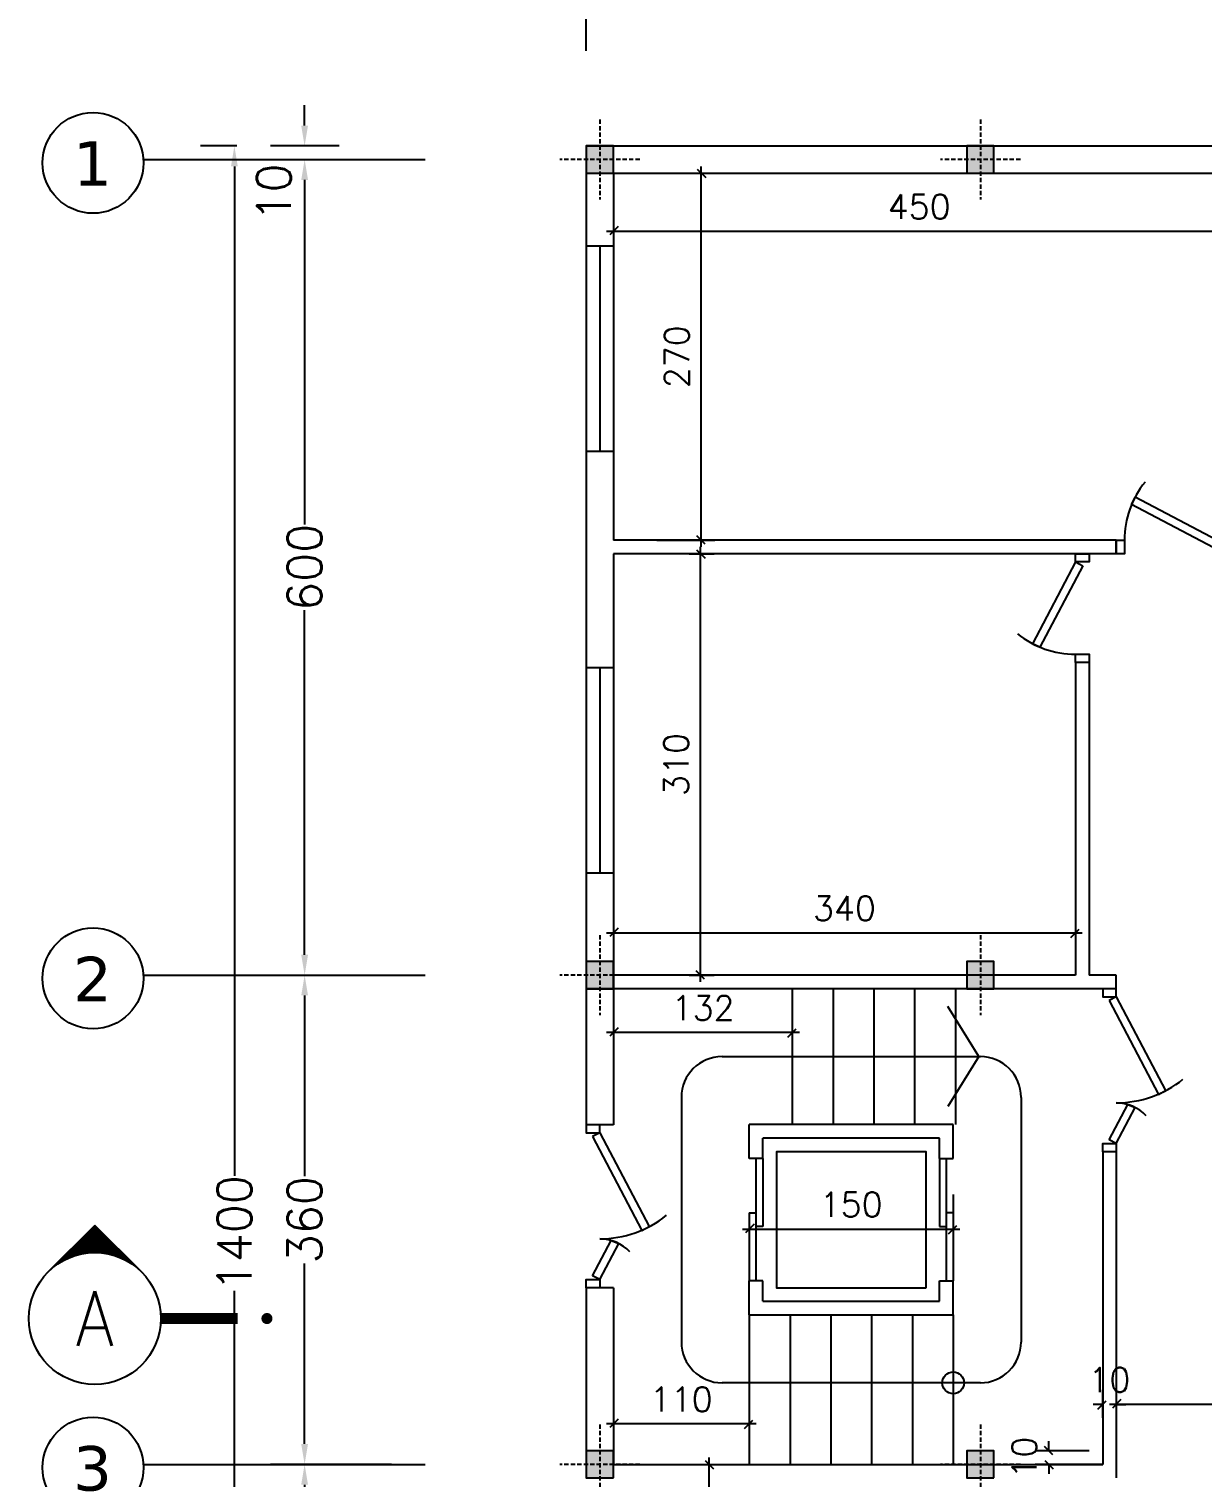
# Model space of a CAD drawing. Header units: millimetres. Extents: x -231 to 30223, y -7037 to 7120.
# Drawn here: x 2030 to 2894, y 4563 to 5629 of the extents above; entities that cross this region are included whole.
import ezdxf
from ezdxf.enums import TextEntityAlignment as Align

# ---------------------------------------------------------------- set-up
doc = ezdxf.new("R2010")
doc.units = ezdxf.units.MM
doc.linetypes.add('CENTER', pattern=[2, 1.25, -0.25, 0.25, -0.25])
doc.linetypes.add('HIDDEN2', pattern=[4.7625, 3.175, -1.5875])
for name, color, linetype in [('2', 2, 'Continuous'), ('3', 3, 'Continuous'), ('33', 62, 'Continuous'), ('5', 7, 'Continuous'), ('AXIS', 1, 'CENTER'), ('DIM', 1, 'Continuous'), ('DOR', 2, 'Continuous'), ('ETC', 2, 'Continuous'), ('hid', 1, 'HIDDEN2')]:
    doc.layers.add(name, color=color, linetype=linetype)
doc.styles.add('KATEB', font='verdana.ttf')
doc.styles.add('ROMANS', font='romans.shx')
doc.dimstyles.new('dim1.100e', dxfattribs={"dimscale": 100, "dimtxt": 0.18, "dimasz": 0.07, "dimexe": 0.1, "dimexo": 0.1, "dimgap": 0.09, "dimtad": 1, "dimdec": 0, "dimzin": 9, "dimdsep": 46, "dimtxsty": 'ROMANS', "dimblk1": 'OBLIQUE', "dimblk2": 'OBLIQUE', "dimsah": 1, "dimcen": 0.1, "dimdle": 0.05, "dimclrd": 8, "dimclre": 8, "dimclrt": 81, "dimadec": 0, "dimazin": 0, "dimtfac": 1, "dimtdec": 0, "dimtix": 1, "dimtofl": 0, "dimtmove": 0, "dimatfit": 0, "dimldrblk": 'OBLIQUE', "dimfxl": 1, "dimtolj": 1, "dimtzin": 0, "dimarcsym": 0})
doc.dimstyles.get("Standard").update_dxf_attribs({"dimtxt": 25, "dimasz": 15, "dimexe": 25, "dimexo": 25, "dimgap": 0, "dimtad": 0, "dimdec": 0, "dimzin": 0, "dimdsep": 46, "dimtxsty": 'ROMANS', "dimcen": 0, "dimclrd": 13, "dimclre": 1, "dimclrt": 3, "dimadec": 0, "dimazin": 0, "dimtfac": 1, "dimtdec": 0, "dimtix": 1, "dimtofl": 0, "dimtmove": 2, "dimatfit": 3, "dimfxl": 1, "dimtolj": 1, "dimtzin": 0, "dimarcsym": 0})

# ---------------------------------------------------------------- blocks, each defined once
blk = doc.blocks.new('_Oblique')
at = {"layer": 'AXIS', "color": 0, "lineweight": -2}
blk.add_line((-0.5, -0.5), (0.5, 0.5), dxfattribs=at)
blk = doc.blocks.new('*D55')
at = {"color": 8, "lineweight": -2, "transparency": 16777216}
blk.add_line((2565.4, 4602.3), (2455.4, 4602.3), dxfattribs=at)
at = {"color": 8, "lineweight": -2, "transparency": 16777216, "xscale": 7.000000000000001, "yscale": 7.000000000000001, "zscale": 7.000000000000001, "rotation": 180}
blk.add_blockref('_Oblique', (2460.4, 4602.3), dxfattribs=at)
at = {"color": 8, "lineweight": -2, "transparency": 16777216, "xscale": 7.000000000000001, "yscale": 7.000000000000001, "zscale": 7.000000000000001}
blk.add_blockref('_Oblique', (2560.4, 4602.3), dxfattribs=at)
at = {"color": 81, "transparency": 16777216, "insert": (2510.4, 4620.3), "char_height": 18, "attachment_point": 5, "style": 'ROMANS'}
blk.add_mtext('\\A1;110', dxfattribs=at)
blk = doc.blocks.new('*D56')
at = {"color": 8, "lineweight": -2, "transparency": 16777216}
blk.add_line((2597.3, 4890.2), (2455.4, 4890.2), dxfattribs=at)
at = {"color": 8, "lineweight": -2, "transparency": 16777216, "xscale": 7.000000000000001, "yscale": 7.000000000000001, "zscale": 7.000000000000001, "rotation": 180}
blk.add_blockref('_Oblique', (2460.4, 4890.2), dxfattribs=at)
at = {"color": 8, "lineweight": -2, "transparency": 16777216, "xscale": 7.000000000000001, "yscale": 7.000000000000001, "zscale": 7.000000000000001}
blk.add_blockref('_Oblique', (2592.3, 4890.2), dxfattribs=at)
at = {"color": 81, "transparency": 16777216, "insert": (2526.4, 4908.2), "char_height": 18, "attachment_point": 5, "style": 'ROMANS'}
blk.add_mtext('\\A1;132', dxfattribs=at)
blk = doc.blocks.new('FL')
at = {"layer": '33'}
for p, q in [((0, 0), (-36.8, 22.8)), ((0, 0), (36.8, 22.8)), ((38.4, 16.9), (-38.4, 16.9))]:
    blk.add_line(p, q, dxfattribs=at)
blk = doc.blocks.new('*D59')
at = {"color": 8, "lineweight": -2, "transparency": 16777216}
for p, q in [((2492.5, 5522.4), (2535.1, 5522.4)), ((2525.1, 5247.4), (2525.1, 5527.4)), ((2492.5, 5252.4), (2535.1, 5252.4))]:
    blk.add_line(p, q, dxfattribs=at)
at = {"color": 8, "lineweight": -2, "transparency": 16777216, "xscale": 7.000000000000001, "yscale": 7.000000000000001, "zscale": 7.000000000000001}
for p, rotation in [((2525.1, 5522.4), 90), ((2525.1, 5252.4), 270)]:
    blk.add_blockref('_Oblique', p, dxfattribs=dict(at, rotation=rotation))
at = {"color": 81, "transparency": 16777216, "insert": (2507.1, 5387.4), "char_height": 18, "attachment_point": 5, "rotation": 90, "style": 'ROMANS'}
blk.add_mtext('\\A1;270', dxfattribs=at)
blk = doc.blocks.new('*X19')
at = {"color": 0}
for p, q in [((-30899.629, -13242.324), (-30899.628, -13242.323)), ((-30899.621, -13242.331), (-30899.62, -13242.33)), ((-30899.614, -13242.338), (-30899.613, -13242.336)), ((-30899.607, -13242.345), (-30899.605, -13242.343)), ((-30899.6, -13242.352), (-30899.598, -13242.349)), ((-30899.593, -13242.359), (-30899.59, -13242.356)), ((-30899.586, -13242.366), (-30899.582, -13242.362)), ((-30899.579, -13242.373), (-30899.574, -13242.368)), ((-30899.572, -13242.38), (-30899.566, -13242.374)), ((-30899.565, -13242.387), (-30899.558, -13242.38)), ((-30899.558, -13242.394), (-30899.55, -13242.386)), ((-30899.063, -13242.889), (-30898.557, -13242.383)), ((-30899.056, -13242.896), (-30898.478, -13242.319)), ((-30899.551, -13242.401), (-30899.541, -13242.392)), ((-30899.544, -13242.408), (-30899.533, -13242.398)), ((-30899.537, -13242.416), (-30899.525, -13242.404)), ((-30899.53, -13242.423), (-30899.516, -13242.409)), ((-30899.522, -13242.43), (-30899.507, -13242.415)), ((-30899.515, -13242.437), (-30899.499, -13242.42)), ((-30899.508, -13242.444), (-30899.49, -13242.425)), ((-30899.501, -13242.451), (-30899.481, -13242.431)), ((-30899.494, -13242.458), (-30899.472, -13242.436)), ((-30899.487, -13242.465), (-30899.463, -13242.441)), ((-30899.48, -13242.472), (-30899.454, -13242.446)), ((-30899.473, -13242.479), (-30899.444, -13242.451)), ((-30899.466, -13242.486), (-30899.435, -13242.455)), ((-30899.459, -13242.493), (-30899.425, -13242.46)), ((-30899.452, -13242.5), (-30899.416, -13242.465)), ((-30899.445, -13242.507), (-30899.406, -13242.469)), ((-30899.438, -13242.515), (-30899.396, -13242.473)), ((-30899.431, -13242.522), (-30899.386, -13242.478)), ((-30899.423, -13242.529), (-30899.376, -13242.482)), ((-30899.416, -13242.536), (-30899.366, -13242.486)), ((-30899.409, -13242.543), (-30899.356, -13242.49)), ((-30899.402, -13242.55), (-30899.346, -13242.494)), ((-30899.395, -13242.557), (-30899.335, -13242.497)), ((-30899.388, -13242.564), (-30899.325, -13242.501)), ((-30899.381, -13242.571), (-30899.314, -13242.504)), ((-30899.374, -13242.578), (-30899.303, -13242.508)), ((-30899.367, -13242.585), (-30899.293, -13242.511)), ((-30899.36, -13242.592), (-30899.282, -13242.514)), ((-30899.353, -13242.599), (-30899.27, -13242.517)), ((-30899.346, -13242.606), (-30899.259, -13242.52)), ((-30899.339, -13242.614), (-30899.248, -13242.523)), ((-30899.332, -13242.621), (-30899.236, -13242.525)), ((-30899.324, -13242.628), (-30899.225, -13242.528)), ((-30899.317, -13242.635), (-30899.213, -13242.53)), ((-30899.31, -13242.642), (-30899.201, -13242.532)), ((-30899.303, -13242.649), (-30899.189, -13242.534)), ((-30899.296, -13242.656), (-30899.176, -13242.536)), ((-30899.289, -13242.663), (-30899.164, -13242.538)), ((-30899.282, -13242.67), (-30899.151, -13242.539)), ((-30899.275, -13242.677), (-30899.138, -13242.541)), ((-30899.268, -13242.684), (-30899.125, -13242.542)), ((-30899.261, -13242.691), (-30899.112, -13242.543)), ((-30899.254, -13242.698), (-30899.099, -13242.544)), ((-30899.247, -13242.705), (-30899.085, -13242.544)), ((-30899.24, -13242.713), (-30899.072, -13242.545)), ((-30899.233, -13242.72), (-30899.058, -13242.545)), ((-30899.225, -13242.727), (-30899.043, -13242.545)), ((-30899.218, -13242.734), (-30899.029, -13242.544)), ((-30899.211, -13242.741), (-30899.014, -13242.544)), ((-30899.204, -13242.748), (-30898.999, -13242.543)), ((-30899.197, -13242.755), (-30898.984, -13242.542)), ((-30899.19, -13242.762), (-30898.968, -13242.54)), ((-30899.183, -13242.769), (-30898.952, -13242.539)), ((-30899.176, -13242.776), (-30898.936, -13242.536)), ((-30899.169, -13242.783), (-30898.919, -13242.534)), ((-30899.162, -13242.79), (-30898.902, -13242.531)), ((-30899.155, -13242.797), (-30898.885, -13242.528)), ((-30899.148, -13242.804), (-30898.867, -13242.524)), ((-30899.141, -13242.812), (-30898.848, -13242.519)), ((-30899.134, -13242.819), (-30898.829, -13242.514)), ((-30899.126, -13242.826), (-30898.809, -13242.508)), ((-30899.119, -13242.833), (-30898.788, -13242.502)), ((-30899.112, -13242.84), (-30898.767, -13242.494)), ((-30899.105, -13242.847), (-30898.744, -13242.486)), ((-30899.098, -13242.854), (-30898.72, -13242.476)), ((-30899.091, -13242.861), (-30898.694, -13242.464)), ((-30899.084, -13242.868), (-30898.667, -13242.451)), ((-30899.077, -13242.875), (-30898.636, -13242.434)), ((-30899.07, -13242.882), (-30898.601, -13242.413))]:
    blk.add_line(p, q, dxfattribs=at)
blk = doc.blocks.new('SECH')
at = {"layer": 'ETC', "ltscale": 100}
for p in [(-34.3, 34.3), (34.3, 34.3)]:
    blk.add_line(p, (0, 68.5), dxfattribs=at)
at = {"layer": 'ETC', "ltscale": 100, "const_width": 8.08}
blk.add_lwpolyline([(105, 0), (48.5, 0)], dxfattribs=at)
at = {"layer": 'ETC', "ltscale": 100, "const_width": 4.04}
blk.add_lwpolyline([(124.6, 0, 1), (128.7, 0, 1)], format="xyb", close=True, dxfattribs=at)
at = {"layer": 'ETC', "ltscale": 100}
blk.add_circle((0, 0), 48.5, dxfattribs=at)
at = {"layer": 'ETC', "ltscale": 100, "xscale": 57.01874209302129, "yscale": 57.01874209302129, "zscale": 57.01874209302129, "rotation": 180.0000000000029}
blk.add_blockref('*X19', (-1761825.3, -755024.8), dxfattribs=at)
at = {"layer": 'ETC', "color": 6, "ltscale": 100, "style": 'ROMANS', "oblique": -180, "text_generation_flag": 4, "width": 0.9}
blk.add_attdef('A', text='', height=40.4, rotation=180, dxfattribs=at).set_placement((0, 0), align=Align.MIDDLE)
blk = doc.blocks.new('*D61')
at = {"layer": '2', "color": 8, "lineweight": -2, "transparency": 16777216}
for p, q in [((2810.4, 4582.4), (2770.8, 4582.4)), ((2780.8, 4582.4), (2780.8, 4589.4)), ((2820.4, 4572.4), (2770.8, 4572.4)), ((2780.8, 4572.4), (2780.8, 4565.4))]:
    blk.add_line(p, q, dxfattribs=at)
at = {"layer": '2', "color": 8, "lineweight": -2, "transparency": 16777216, "xscale": 7.000000000000001, "yscale": 7.000000000000001, "zscale": 7.000000000000001}
for p, rotation in [((2780.8, 4582.4), 270), ((2780.8, 4572.4), 90)]:
    blk.add_blockref('_Oblique', p, dxfattribs=dict(at, rotation=rotation))
at = {"layer": '2', "color": 81, "transparency": 16777216, "insert": (2762.8, 4577.4), "char_height": 18, "attachment_point": 5, "rotation": 90, "style": 'ROMANS'}
blk.add_mtext('\\A1;10', dxfattribs=at)
blk = doc.blocks.new('*D62')
at = {"layer": '2', "color": 8, "lineweight": -2, "transparency": 16777216}
for p, q in [((2710.4, 4771), (2710.4, 4735.6)), ((2560.4, 4756), (2560.4, 4735.6)), ((2555.4, 4745.6), (2715.4, 4745.6))]:
    blk.add_line(p, q, dxfattribs=at)
at = {"layer": '2', "color": 8, "lineweight": -2, "transparency": 16777216, "xscale": 7.000000000000001, "yscale": 7.000000000000001, "zscale": 7.000000000000001, "rotation": 180}
blk.add_blockref('_Oblique', (2560.4, 4745.6), dxfattribs=at)
at = {"layer": '2', "color": 8, "lineweight": -2, "transparency": 16777216, "xscale": 7.000000000000001, "yscale": 7.000000000000001, "zscale": 7.000000000000001}
blk.add_blockref('_Oblique', (2710.4, 4745.6), dxfattribs=at)
at = {"layer": '2', "color": 81, "transparency": 16777216, "insert": (2635.4, 4763.6), "char_height": 18, "attachment_point": 5, "style": 'ROMANS'}
blk.add_mtext('\\A1;150', dxfattribs=at)
blk = doc.blocks.new('*D63')
at = {"layer": '2', "color": 8, "lineweight": -2, "transparency": 16777216}
for p, q in [((2820.4, 4627.4), (2820.4, 4606.6)), ((2820.4, 4616.6), (2813.4, 4616.6)), ((2830.4, 4622.4), (2830.4, 4606.6)), ((2830.4, 4616.6), (2837.4, 4616.6))]:
    blk.add_line(p, q, dxfattribs=at)
at = {"layer": '2', "color": 8, "lineweight": -2, "transparency": 16777216, "xscale": 7.000000000000001, "yscale": 7.000000000000001, "zscale": 7.000000000000001}
blk.add_blockref('_Oblique', (2820.4, 4616.6), dxfattribs=at)
at = {"layer": '2', "color": 8, "lineweight": -2, "transparency": 16777216, "xscale": 7.000000000000001, "yscale": 7.000000000000001, "zscale": 7.000000000000001, "rotation": 180}
blk.add_blockref('_Oblique', (2830.4, 4616.6), dxfattribs=at)
at = {"layer": '2', "color": 81, "transparency": 16777216, "insert": (2825.4, 4634.6), "char_height": 18, "attachment_point": 5, "style": 'ROMANS'}
blk.add_mtext('\\A1;10', dxfattribs=at)
blk = doc.blocks.new('*D64')
at = {"layer": '2', "color": 8, "lineweight": -2, "transparency": 16777216}
for p, q in [((3312.4, 4662.4), (3312.4, 4606.6)), ((3317.4, 4616.6), (2825.4, 4616.6)), ((2830.4, 4622.4), (2830.4, 4606.6))]:
    blk.add_line(p, q, dxfattribs=at)
at = {"layer": '2', "color": 8, "lineweight": -2, "transparency": 16777216, "xscale": 7.000000000000001, "yscale": 7.000000000000001, "zscale": 7.000000000000001, "rotation": 180}
blk.add_blockref('_Oblique', (2830.4, 4616.6), dxfattribs=at)
at = {"layer": '2', "color": 8, "lineweight": -2, "transparency": 16777216, "xscale": 7.000000000000001, "yscale": 7.000000000000001, "zscale": 7.000000000000001}
blk.add_blockref('_Oblique', (3312.4, 4616.6), dxfattribs=at)
at = {"layer": '2', "color": 81, "transparency": 16777216, "insert": (3071.4, 4634.6), "char_height": 18, "attachment_point": 5, "style": 'ROMANS'}
blk.add_mtext('\\A1;482', dxfattribs=at)
blk = doc.blocks.new('D80')
at = {"layer": 'DOR'}
for p, q in [((-68.7, 36.2), (-66.2, 41.7)), ((-8.8, 4.7), (-68.7, 36.2)), ((-6, 10), (-66.2, 41.7)), ((-6, 10), (-8.8, 4.7))]:
    blk.add_line(p, q, dxfattribs=at)
for points in [[(-80, 10), (-74, 10), (-74, 0), (-80, 0)], [(-6, 10), (0, 10), (0, 0), (-6, 0)]]:
    blk.add_lwpolyline(points, close=True, dxfattribs=at)
at = {"layer": 'DOR', "color": 44}
blk.add_arc((-6, 10), 68, 141.0374, 180, dxfattribs=at)
blk = doc.blocks.new('D120')
at = {"layer": 'DOR'}
for p, q in [((-114, 10), (-45, 46.3)), ((-42.2, 41), (-45, 46.3)), ((-111.2, 4.7), (-42.2, 41)), ((-34.8, 18.4), (-32.6, 24)), ((-6, 10), (-32.6, 24)), ((-8.8, 4.7), (-34.8, 18.4)), ((-114, 10), (-111.2, 4.7)), ((-6, 10), (-8.8, 4.7))]:
    blk.add_line(p, q, dxfattribs=at)
for points in [[(-114, 10), (-120, 10), (-120, 0), (-114, 0)], [(-6, 10), (0, 10), (0, 0), (-6, 0)]]:
    blk.add_lwpolyline(points, close=True, dxfattribs=at)
at = {"layer": 'DOR', "color": 44}
for centre, radius, start, end in [((-114, 10), 78, 0, 38.9626), ((-6, 10), 30, 132.879, 180)]:
    blk.add_arc(centre, radius, start, end, dxfattribs=at)
blk = doc.blocks.new('*D51')
at = {"layer": '2', "color": 1, "lineweight": -2, "transparency": 16777216}
for p, q in [((-78844.8, 9664.3), (-78844.8, 9685.7)), ((-78764.8, 9490.6), (-78764.8, 9685.7))]:
    blk.add_line(p, q, dxfattribs=at)
at = {"layer": '2', "color": 13, "lineweight": -2, "transparency": 16777216}
for p, q in [((-78829.8, 9660.7), (-78825, 9660.7)), ((-78779.8, 9660.7), (-78784.5, 9660.7))]:
    blk.add_line(p, q, dxfattribs=at)
at = {"layer": '2', "color": 13, "transparency": 16777216}
for points in [[(-78829.8, 9663.2), (-78829.8, 9658.2), (-78844.8, 9660.7)], [(-78779.8, 9663.2), (-78779.8, 9658.2), (-78764.8, 9660.7)]]:
    blk.add_solid(points, dxfattribs=at)
at = {"layer": '2', "color": 3, "transparency": 16777216, "insert": (-78804.8, 9660.7), "char_height": 25, "attachment_point": 5, "style": 'ROMANS'}
blk.add_mtext('\\A1;80', dxfattribs=at)
blk = doc.blocks.new('*D47')
at = {"layer": 'DIM', "color": 1, "lineweight": -2, "transparency": 16777216}
for p, q in [((-78764.8, 9490.6), (-78764.8, 9685.7)), ((-77864.8, 9608.4), (-77864.8, 9685.7))]:
    blk.add_line(p, q, dxfattribs=at)
at = {"layer": 'DIM', "color": 13, "lineweight": -2, "transparency": 16777216}
for p, q in [((-78749.8, 9660.7), (-78346.9, 9660.7)), ((-77879.8, 9660.7), (-78282.6, 9660.7))]:
    blk.add_line(p, q, dxfattribs=at)
at = {"layer": 'DIM', "color": 13, "transparency": 16777216}
for points in [[(-78749.8, 9663.2), (-78749.8, 9658.2), (-78764.8, 9660.7)], [(-77879.8, 9663.2), (-77879.8, 9658.2), (-77864.8, 9660.7)]]:
    blk.add_solid(points, dxfattribs=at)
at = {"layer": 'DIM', "color": 3, "transparency": 16777216, "insert": (-78314.8, 9660.7), "char_height": 25, "attachment_point": 5, "style": 'ROMANS'}
blk.add_mtext('\\A1;900', dxfattribs=at)
blk = doc.blocks.new('*D42')
at = {"layer": '2', "color": 1, "lineweight": -2, "transparency": 16777216}
for p, q in [((-79022, 9420.6), (-79048.7, 9420.6)), ((-79020.4, 8020.6), (-79048.7, 8020.6))]:
    blk.add_line(p, q, dxfattribs=at)
at = {"layer": '2', "color": 13, "lineweight": -2, "transparency": 16777216}
for p, q in [((-79023.7, 9405.6), (-79023.7, 8662.9)), ((-79023.7, 8035.6), (-79023.7, 8578.3))]:
    blk.add_line(p, q, dxfattribs=at)
at = {"layer": '2', "color": 13, "transparency": 16777216}
for points in [[(-79026.2, 9405.6), (-79021.2, 9405.6), (-79023.7, 9420.6)], [(-79026.2, 8035.6), (-79021.2, 8035.6), (-79023.7, 8020.6)]]:
    blk.add_solid(points, dxfattribs=at)
at = {"layer": '2', "color": 3, "transparency": 16777216, "insert": (-79023.7, 8620.6), "char_height": 25, "attachment_point": 5, "rotation": 90, "style": 'ROMANS'}
blk.add_mtext('\\A1;1400', dxfattribs=at)
blk = doc.blocks.new('*D40')
at = {"layer": '2', "color": 13, "lineweight": -2, "transparency": 16777216}
for p, q in [((-78972, 8795.6), (-78972, 8662.7)), ((-78972, 8465.6), (-78972, 8598.5))]:
    blk.add_line(p, q, dxfattribs=at)
at = {"layer": '2', "color": 1, "lineweight": -2, "transparency": 16777216}
blk.add_line((-78908.2, 8450.6), (-78997, 8450.6), dxfattribs=at)
at = {"layer": '2', "color": 13, "transparency": 16777216}
for points in [[(-78974.5, 8795.6), (-78969.5, 8795.6), (-78972, 8810.6)], [(-78974.5, 8465.6), (-78969.5, 8465.6), (-78972, 8450.6)]]:
    blk.add_solid(points, dxfattribs=at)
at = {"layer": '2', "color": 3, "transparency": 16777216, "insert": (-78972, 8630.6), "char_height": 25, "attachment_point": 5, "rotation": 90, "style": 'ROMANS'}
blk.add_mtext('\\A1;360', dxfattribs=at)
blk = doc.blocks.new('*D39')
at = {"layer": '2', "color": 1, "lineweight": -2, "transparency": 16777216}
blk.add_line((-78908.2, 8450.6), (-78997, 8450.6), dxfattribs=at)
at = {"layer": '2', "color": 13, "lineweight": -2, "transparency": 16777216}
for p, q in [((-78972, 8435.6), (-78972, 8272.7)), ((-78972, 8045.6), (-78972, 8208.5))]:
    blk.add_line(p, q, dxfattribs=at)
at = {"layer": '2', "color": 13, "transparency": 16777216}
for points in [[(-78974.5, 8435.6), (-78969.5, 8435.6), (-78972, 8450.6)], [(-78974.5, 8045.6), (-78969.5, 8045.6), (-78972, 8030.6)]]:
    blk.add_solid(points, dxfattribs=at)
at = {"layer": '2', "color": 3, "transparency": 16777216, "insert": (-78972, 8240.6), "char_height": 25, "attachment_point": 5, "rotation": 90, "style": 'ROMANS'}
blk.add_mtext('\\A1;420', dxfattribs=at)
blk = doc.blocks.new('*D38')
at = {"layer": '2', "color": 13, "lineweight": -2, "transparency": 16777216}
for p, q in [((-78972, 9395.6), (-78972, 9142.1)), ((-78972, 8825.6), (-78972, 9079))]:
    blk.add_line(p, q, dxfattribs=at)
at = {"layer": '2', "color": 13, "transparency": 16777216}
for points in [[(-78974.5, 9395.6), (-78969.5, 9395.6), (-78972, 9410.6)], [(-78974.5, 8825.6), (-78969.5, 8825.6), (-78972, 8810.6)]]:
    blk.add_solid(points, dxfattribs=at)
at = {"layer": '2', "color": 3, "transparency": 16777216, "insert": (-78972, 9110.6), "char_height": 25, "attachment_point": 5, "rotation": 90, "style": 'ROMANS'}
blk.add_mtext('\\A1;600', dxfattribs=at)
blk = doc.blocks.new('*D37')
at = {"layer": '2', "color": 13, "lineweight": -2, "transparency": 16777216}
for p, q in [((-78972, 9435.6), (-78972, 9450.6)), ((-78972, 9395.6), (-78972, 9380.6))]:
    blk.add_line(p, q, dxfattribs=at)
at = {"layer": '2', "color": 1, "lineweight": -2, "transparency": 16777216}
blk.add_line((-78946.5, 9420.6), (-78997, 9420.6), dxfattribs=at)
at = {"layer": '2', "color": 13, "transparency": 16777216}
for points in [[(-78974.5, 9435.6), (-78969.5, 9435.6), (-78972, 9420.6)], [(-78974.5, 9395.6), (-78969.5, 9395.6), (-78972, 9410.6)]]:
    blk.add_solid(points, dxfattribs=at)
at = {"layer": '2', "color": 3, "transparency": 16777216, "insert": (-78994.6, 9386.4), "char_height": 25, "attachment_point": 5, "rotation": 90, "style": 'ROMANS'}
blk.add_mtext('\\A1;10', dxfattribs=at)
blk = doc.blocks.new('14')
at = {"layer": '2'}
h = blk.add_hatch(color=256, dxfattribs=at)
h.paths.add_polyline_path([(0, 10), (-10, 10), (-10, 0), (0, 0)])
h.paths.add_polyline_path([(0, 0), (10, 0), (10, 10), (0, 10)])
h.paths.add_polyline_path([(0, -10), (10, -10), (10, 0), (0, 0)])
h.paths.add_polyline_path([(0, 0), (-10, 0), (-10, -10), (0, -10)])
blk.add_lwpolyline([(10, -10), (10, 10), (-10, 10), (-10, -10)], close=True)
at = {"layer": 'hid'}
for p, q in [((0, 29.4), (0, -29.4)), ((29.4, 0), (-29.4, 0))]:
    blk.add_line(p, q, dxfattribs=at)
blk = doc.blocks.new('*D68')
at = {"color": 8, "lineweight": -2, "transparency": 16777216}
for p, q in [((2516.1, 5242.4), (2534.6, 5242.4)), ((2524.6, 4927.4), (2524.6, 5247.4)), ((2516.1, 4932.4), (2534.6, 4932.4))]:
    blk.add_line(p, q, dxfattribs=at)
at = {"color": 8, "lineweight": -2, "transparency": 16777216, "xscale": 7.000000000000001, "yscale": 7.000000000000001, "zscale": 7.000000000000001}
for p, rotation in [((2524.6, 5242.4), 90), ((2524.6, 4932.4), 270)]:
    blk.add_blockref('_Oblique', p, dxfattribs=dict(at, rotation=rotation))
at = {"color": 81, "transparency": 16777216, "insert": (2506.6, 5087.4), "char_height": 18, "attachment_point": 5, "rotation": 90, "style": 'ROMANS'}
blk.add_mtext('\\A1;310', dxfattribs=at)
blk = doc.blocks.new('*D70')
at = {"color": 8, "lineweight": -2, "transparency": 16777216}
for p, q in [((2455.4, 5479.8), (2915.4, 5479.8)), ((2460.4, 5484.9), (2460.4, 5469.8)), ((2910.4, 5484.9), (2910.4, 5469.8))]:
    blk.add_line(p, q, dxfattribs=at)
at = {"color": 8, "lineweight": -2, "transparency": 16777216, "xscale": 7.000000000000001, "yscale": 7.000000000000001, "zscale": 7.000000000000001, "rotation": 180}
blk.add_blockref('_Oblique', (2460.4, 5479.8), dxfattribs=at)
at = {"color": 8, "lineweight": -2, "transparency": 16777216, "xscale": 7.000000000000001, "yscale": 7.000000000000001, "zscale": 7.000000000000001}
blk.add_blockref('_Oblique', (2910.4, 5479.8), dxfattribs=at)
at = {"color": 81, "transparency": 16777216, "insert": (2685.4, 5497.8), "char_height": 18, "attachment_point": 5, "style": 'ROMANS'}
blk.add_mtext('\\A1;450', dxfattribs=at)
blk = doc.blocks.new('*D78')
at = {"color": 8, "lineweight": -2, "transparency": 16777216}
for p, q in [((2455.4, 4963.5), (2805.4, 4963.5)), ((2460.4, 4959.9), (2460.4, 4953.5)), ((2800.4, 4959.9), (2800.4, 4953.5))]:
    blk.add_line(p, q, dxfattribs=at)
at = {"color": 8, "lineweight": -2, "transparency": 16777216, "xscale": 7.000000000000001, "yscale": 7.000000000000001, "zscale": 7.000000000000001, "rotation": 180}
blk.add_blockref('_Oblique', (2460.4, 4963.5), dxfattribs=at)
at = {"color": 8, "lineweight": -2, "transparency": 16777216, "xscale": 7.000000000000001, "yscale": 7.000000000000001, "zscale": 7.000000000000001}
blk.add_blockref('_Oblique', (2800.4, 4963.5), dxfattribs=at)
at = {"color": 81, "transparency": 16777216, "insert": (2630.4, 4981.5), "char_height": 18, "attachment_point": 5, "style": 'ROMANS'}
blk.add_mtext('\\A1;340', dxfattribs=at)
blk = doc.blocks.new('*D79')
at = {"color": 8, "lineweight": -2, "transparency": 16777216}
blk.add_line((2530.8, 4157.4), (2530.8, 4577.4), dxfattribs=at)
at = {"color": 8, "lineweight": -2, "transparency": 16777216, "xscale": 7.000000000000001, "yscale": 7.000000000000001, "zscale": 7.000000000000001}
for p, rotation in [((2530.8, 4572.4), 90), ((2530.8, 4162.4), 270)]:
    blk.add_blockref('_Oblique', p, dxfattribs=dict(at, rotation=rotation))
at = {"color": 81, "transparency": 16777216, "insert": (2512.8, 4367.4), "char_height": 18, "attachment_point": 5, "rotation": 90, "style": 'ROMANS'}
blk.add_mtext('\\A1;410', dxfattribs=at)
blk = doc.blocks.new('fff')
at = {"layer": '2'}
for p, q in [((-325.9, -10), (-118.5, -10)), ((-325.9, -610), (-118.5, -610)), ((-325.9, -970), (-118.5, -970))]:
    blk.add_line(p, q, dxfattribs=at)
at = {"layer": '2', "ltscale": 0.1}
for centre in [(-362.9, -12.4), (-362.9, -612.4), (-362.9, -972.4)]:
    blk.add_circle(centre, 37.1, dxfattribs=at)
at = {"layer": '2'}
for p in [(10, -10), (290, -10), (10, -610), (290, -610), (10, -970), (290, -970)]:
    blk.add_blockref('14', p, dxfattribs=at)
at = {"layer": '3', "ltscale": 0.1, "style": 'KATEB'}
for s, p in [('1', (-377.6, -29.3)), ('2', (-377.6, -629.3)), ('3', (-377.6, -989.3))]:
    blk.add_text(s, height=32.8, dxfattribs=at).set_placement(p)
at = {"layer": '2'}
for base, p1, p2, angle, picture, middle in [((-80, 240.1), (0, 45), (-80, 218.7), 180, '*D51', (-40, 240.1)), ((-207.2, -610), (-207.2, -10), (-207.2, -610), 90, '*D38', (-207.2, -310)), ((-207.2, -970), (-207.2, -610), (-118.5, -970), 90, '*D40', (-207.2, -790)), ((-207.2, -1390), (-118.5, -970), (-207.2, -1390), 90, '*D39', (-207.2, -1180))]:
    dim = blk.add_linear_dim(base=base, p1=p1, p2=p2, angle=angle, dimstyle='Standard', dxfattribs=at)
    dim.commit()
    dim.dimension.update_dxf_attribs({"geometry": picture, "text_midpoint": middle, "insert": (78764.8, -9420.6)})
for base, p1, p2, picture, middle in [((-207.2, 0), (-207.2, -10), (-156.7, 0), '*D37', (-229.9, -34.2)), ((-258.9, 0), (-230.6, -1400), (-232.2, 0), '*D42', (-258.9, -800))]:
    dim = blk.add_linear_dim(base=base, p1=p1, p2=p2, angle=90, dimstyle='Standard', dxfattribs=at)
    dim.commit()
    dim.dimension.update_dxf_attribs({"geometry": picture, "text_midpoint": middle, "dimtype": 128, "insert": (78764.8, -9420.6)})
at = {"layer": 'DIM'}
dim = blk.add_linear_dim(base=(0, 240.1), p1=(900, 162.8), p2=(0, 45), angle=180, dimstyle='Standard', dxfattribs=at)
dim.commit()
dim.dimension.update_dxf_attribs({"geometry": '*D47', "text_midpoint": (450, 240.1), "insert": (78764.8, -9420.6)})

msp = doc.modelspace()

# ---------------------------------------------------------------- linework, layer by layer
for p, q in [((2830.449491, 4922.43811), (2830.449491, 4932.43811)), ((2460.449491, 4572.43811), (2820.449491, 4572.43811))]:
    msp.add_line(p, q)
at = {"layer": '2'}
for p, q in [((2440.449491, 5468.722667), (2440.449491, 5317.682448)), ((2450.449491, 5468.722667), (2450.449491, 5317.682448)), ((2460.449491, 5468.722667), (2460.449491, 5317.682448)), ((2440.449491, 5158.478329), (2440.449491, 5007.43811)), ((2450.449491, 5158.478329), (2450.449491, 5007.43811)), ((2460.449491, 5158.478329), (2460.449491, 5007.43811)), ((2810.449491, 5162.43811), (2800.449491, 5162.43811)), ((2592.307607, 4822.43811), (2592.307607, 4922.43811)), ((2622.307607, 4822.43811), (2622.307607, 4922.43811)), ((2652.307607, 4822.43811), (2652.307607, 4922.43811)), ((2682.307607, 4822.43811), (2682.307607, 4922.43811)), ((2712.307607, 4822.43811), (2712.307607, 4922.43811)), ((2565.449491, 4747.43811), (2565.449491, 4797.43811)), ((2570.449491, 4797.43811), (2570.449491, 4747.43811)), ((2700.449491, 4797.43811), (2700.449491, 4747.43811)), ((2705.449491, 4747.43811), (2705.449491, 4797.43811)), ((2560.449491, 4757.43811), (2565.449491, 4757.43811)), ((2560.449491, 4757.43811), (2560.449491, 4707.43811)), ((2565.449491, 4707.43811), (2565.449491, 4757.43811)), ((2705.449491, 4707.43811), (2705.449491, 4757.43811)), ((2710.449491, 4757.43811), (2705.449491, 4757.43811)), ((2710.449491, 4757.43811), (2710.449491, 4707.43811)), ((2570.449491, 4747.43811), (2565.449491, 4747.43811)), ((2700.449491, 4747.43811), (2705.449491, 4747.43811)), ((2560.449491, 4682.43811), (2560.449491, 4572.43811)), ((2590.449491, 4682.43811), (2590.449491, 4572.43811)), ((2620.449491, 4682.43811), (2620.449491, 4572.43811)), ((2650.449491, 4682.43811), (2650.449491, 4572.43811)), ((2680.449491, 4682.43811), (2680.449491, 4572.43811)), ((2710.449491, 4682.43811), (2710.449491, 4572.43811))]:
    msp.add_line(p, q, dxfattribs=at)
msp.add_lwpolyline([(2690.449491, 4702.43811), (2690.449491, 4802.43811), (2580.449491, 4802.43811), (2580.449491, 4702.43811)], close=True, dxfattribs=at)
at = {"layer": '33'}
for p, q in [((2540.449491, 4872.43811), (2730.449491, 4872.43811)), ((2510.449491, 4842.43811), (2510.449491, 4662.43811)), ((2760.449491, 4842.43811), (2760.449491, 4662.43811)), ((2672.449491, 4632.43811), (2540.449491, 4632.43811)), ((2730.449491, 4632.43811), (2672.449491, 4632.43811))]:
    msp.add_line(p, q, dxfattribs=at)
msp.add_circle((2710.449491, 4632.43811), 8, dxfattribs=at)
for centre, start, end in [((2540.449491, 4842.43811), 90, 180), ((2730.449491, 4842.43811), 0, 90), ((2540.449491, 4662.43811), 180, 270), ((2730.449491, 4662.43811), 270, 0)]:
    msp.add_arc(centre, 30, start, end, dxfattribs=at)
at = {"layer": '5'}
for p, q in [((2440.449491, 5542.43811), (2440.449491, 5468.722667)), ((2440.449491, 5542.43811), (3040.449491, 5542.43811)), ((2460.449491, 5522.43811), (2460.449491, 5468.722667)), ((2460.449491, 5522.43811), (2910.449491, 5522.43811)), ((2460.449491, 5468.722667), (2440.449491, 5468.722667)), ((2440.449491, 5317.682448), (2440.449491, 5158.478329)), ((2460.449491, 5317.682448), (2440.449491, 5317.682448)), ((2460.449491, 5317.682448), (2460.449491, 5252.43811)), ((2830.449491, 5252.43811), (2460.449491, 5252.43811)), ((2460.449491, 5242.43811), (2460.449491, 5158.478329)), ((2830.449491, 5242.43811), (2460.449491, 5242.43811)), ((2830.449491, 5252.43811), (2830.449491, 5242.43811)), ((2460.449491, 5158.478329), (2440.449491, 5158.478329)), ((2800.449491, 5162.43811), (2800.449491, 4932.43811)), ((2810.449491, 5162.43811), (2810.449491, 4932.43811)), ((2440.449491, 5007.43811), (2440.449491, 4922.43811)), ((2460.449491, 5007.43811), (2440.449491, 5007.43811)), ((2460.449491, 5007.43811), (2460.449491, 4932.43811)), ((2440.449491, 4932.43811), (2440.449491, 4822.366329)), ((2830.449491, 4922.43811), (2440.449491, 4922.43811)), ((2460.449491, 4932.43811), (2460.449491, 4822.366329)), ((2800.449491, 4932.43811), (2460.449491, 4932.43811)), ((2830.449491, 4932.43811), (2810.449491, 4932.43811)), ((2460.449491, 4822.366329), (2440.449491, 4822.366329)), ((2560.449491, 4797.43811), (2560.449491, 4822.43811)), ((2710.449491, 4822.43811), (2560.449491, 4822.43811)), ((2710.449491, 4797.43811), (2710.449491, 4822.43811)), ((2570.449491, 4797.43811), (2570.449491, 4812.43811)), ((2700.449491, 4812.43811), (2570.449491, 4812.43811)), ((2700.449491, 4797.43811), (2700.449491, 4812.43811)), ((2570.449491, 4797.43811), (2560.449491, 4797.43811)), ((2700.449491, 4797.43811), (2710.449491, 4797.43811)), ((2820.449491, 4802.43811), (2820.449491, 4572.43811)), ((2830.449491, 4802.43811), (2820.449491, 4802.43811)), ((2830.449491, 4802.43811), (2830.449491, 4562.43811)), ((2440.449491, 4702.366329), (2440.449491, 4572.43811)), ((2460.449491, 4702.366329), (2440.449491, 4702.366329)), ((2460.449491, 4702.366329), (2460.449491, 4572.43811)), ((2570.449491, 4707.43811), (2560.449491, 4707.43811)), ((2560.449491, 4682.43811), (2560.449491, 4707.43811)), ((2570.449491, 4692.43811), (2570.449491, 4707.43811)), ((2700.449491, 4692.43811), (2700.449491, 4707.43811)), ((2700.449491, 4707.43811), (2710.449491, 4707.43811)), ((2710.449491, 4682.43811), (2710.449491, 4707.43811)), ((2570.449491, 4692.43811), (2700.449491, 4692.43811)), ((2560.449491, 4682.43811), (2710.449491, 4682.43811))]:
    msp.add_line(p, q, dxfattribs=at)

# ---------------------------------------------------------------- block references
msp.add_blockref('fff', (2440.449491, 5542.43811))
at = {"layer": '2'}
msp.add_blockref('D80', (2910.449491, 5242.43811), dxfattribs=at)
for name, p, rotation in [('D80', (2810.449491, 5242.43811), 90), ('D120', (2820.449491, 4802.43811), 270), ('D120', (2440.449491, 4702.366329), 270)]:
    msp.add_blockref(name, p, dxfattribs=dict(at, rotation=rotation))
at = {"layer": '5', "extrusion": (0, 0, -1), "zscale": -1, "rotation": 270}
msp.add_blockref('FL', (-2729.220545, 4872.43811), dxfattribs=at)
at = {"layer": 'ETC'}
ref = msp.add_blockref('SECH', (2078.884004, 4679.747889), dxfattribs=at)
ref.add_attrib('A', 'A', dxfattribs={"color": 6, "ltscale": 100, "height": 40.388276, "rotation": 180, "style": 'ROMANS', "text_generation_flag": 4, "width": 0.9}).set_placement((2078.884004, 4679.747889), align=Align.MIDDLE)

# ---------------------------------------------------------------- dimensions: what is measured, and where the dimension line sits
for base, p1, p2, picture, middle in [((2525.056765, 5522.43811), (2482.464492, 5252.43811), (2482.464492, 5522.43811), '*D59', (2507.056765, 5387.43811)), ((2524.595985, 5242.43811), (2506.139154, 4932.43811), (2506.139154, 5242.43811), '*D68', (2506.595985, 5087.43811)), ((2530.841766, 4572.43811), (2530.841766, 4162.43811), (2530.841766, 4572.43811), '*D79', (2512.841766, 4367.43811))]:
    dim = msp.add_linear_dim(base=base, p1=p1, p2=p2, angle=90, dimstyle='dim1.100e')
    dim.commit()
    dim.dimension.update_dxf_attribs({"geometry": picture, "text_midpoint": middle})
for base, p1, p2, picture, middle in [((2910.449491, 5479.843306), (2460.449491, 5494.917083), (2910.449491, 5494.917083), '*D70', (2685.449491, 5497.843306)), ((2800.449491, 4963.470132), (2460.449491, 4969.93811), (2800.449491, 4969.93811), '*D78', (2630.449491, 4981.470132)), ((2460.449491, 4890.200894), (2592.307607, 4890.200894), (2460.449491, 4890.200894), '*D56', (2526.378549, 4908.200894))]:
    dim = msp.add_linear_dim(base=base, p1=p1, p2=p2, dimstyle='dim1.100e')
    dim.commit()
    dim.dimension.update_dxf_attribs({"geometry": picture, "text_midpoint": middle})
dim = msp.add_linear_dim(base=(2460.449491, 4602.260954), p1=(2560.449491, 4602.260954), p2=(2460.449491, 4602.260954), text='110', dimstyle='dim1.100e')
dim.commit()
dim.dimension.update_dxf_attribs({"geometry": '*D55', "text_midpoint": (2510.449491, 4620.260954)})
at = {"layer": '2'}
for base, p1, p2, picture, middle in [((2710.449491, 4745.64731), (2560.449491, 4766.003902), (2710.449491, 4781.003902), '*D62', (2635.449491, 4763.64731)), ((2830.449491, 4616.577027), (3312.449491, 4672.43811), (2830.449491, 4632.43811), '*D64', (3071.449491, 4634.577027))]:
    dim = msp.add_linear_dim(base=base, p1=p1, p2=p2, dimstyle='dim1.100e', dxfattribs=at)
    dim.commit()
    dim.dimension.update_dxf_attribs({"geometry": picture, "text_midpoint": middle})
dim = msp.add_linear_dim(base=(2820.449491, 4616.577027), p1=(2830.449491, 4632.43811), p2=(2820.449491, 4637.43811), dimstyle='dim1.100e', override={"dimtmove": 1, "dimatfit": 3}, dxfattribs=at)
dim.commit()
dim.dimension.update_dxf_attribs({"geometry": '*D63', "text_midpoint": (2825.449491, 4634.577027)})
dim = msp.add_linear_dim(base=(2780.782367, 4572.43811), p1=(2820.449491, 4582.43811), p2=(2830.449491, 4572.43811), angle=90, dimstyle='dim1.100e', override={"dimtmove": 1, "dimatfit": 3}, dxfattribs=at)
dim.commit()
dim.dimension.update_dxf_attribs({"geometry": '*D61', "text_midpoint": (2762.782367, 4577.43811)})

doc.saveas('drawing.dxf')
